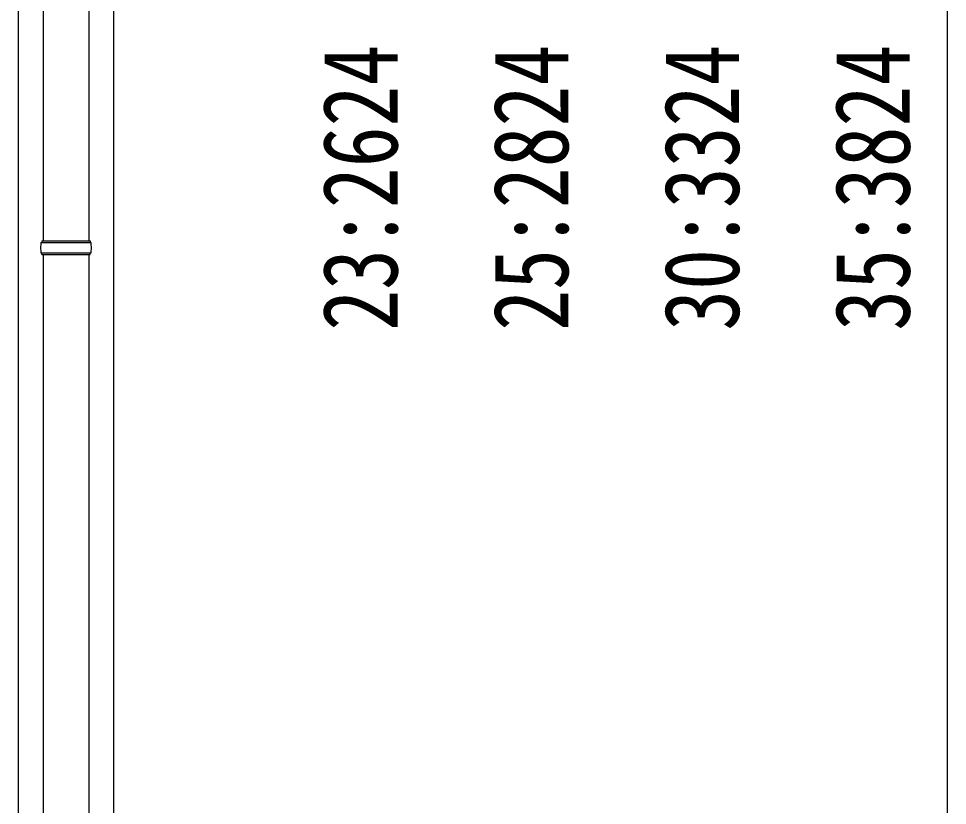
# Model space of a CAD drawing. Units: millimetres, scale not verified. Extents: x -12615 to 12615, y -8910 to 8910.
# Drawn here: x -5476 to -4252, y -4595 to -3558 of the extents above; entities that cross this region are included whole.
import ezdxf
from ezdxf.enums import TextEntityAlignment as Align

# ---------------------------------------------------------------- set-up
doc = ezdxf.new("R2010")
doc.units = ezdxf.units.MM
doc.header["$LTSCALE"] = 40
for name, color, linetype in [('0-4_YKK_13', 4, 'Continuous'), ('0-5_YKK_A1', 4, 'Continuous'), ('0-6_YKK_D', 6, 'Continuous')]:
    doc.layers.add(name, color=color, linetype=linetype)
doc.styles.add('ＭＳ ゴシック', font='')
doc.styles.get('ＭＳ ゴシック').set_extended_font_data('MS Gothic')

msp = doc.modelspace()

# ---------------------------------------------------------------- linework, layer by layer
at = {"layer": '0-4_YKK_13'}
for p, q in [((-5443.5, -2946.18), (-5443.5, -3850.68)), ((-5383.5, -2946.18), (-5383.5, -3850.68)), ((-5446.5, -3852.68), (-5380.5, -3852.68)), ((-5445.5, -3850.68), (-5381.5, -3850.68)), ((-5445.5, -3850.68), (-5445.5, -3852.68)), ((-5381.5, -3850.68), (-5381.5, -3852.68)), ((-5446.5, -3866.68), (-5380.5, -3866.68)), ((-5445.5, -3868.68), (-5445.5, -3866.68)), ((-5381.5, -3868.68), (-5381.5, -3866.68)), ((-5445.5, -3868.68), (-5381.5, -3868.68)), ((-5443.5, -3868.68), (-5443.5, -4773.18)), ((-5383.5, -3868.68), (-5383.5, -4773.18))]:
    msp.add_line(p, q, dxfattribs=at)
for centre, start, end in [((-5397.75, -3859.68), 171.82876, 180.00002), ((-5429.25, -3859.68), 359.99998, 8.17124), ((-5397.75, -3859.68), 180.00002, 188.17127), ((-5429.25, -3859.68), 351.82873, 359.99998)]:
    msp.add_arc(centre, 49.25, start, end, dxfattribs=at)
at = {"layer": '0-5_YKK_A1'}
for p, q in [((-5476, -5482.18), (-5476, -2685.18)), ((-5351, -2685.18), (-5351, -5482.18))]:
    msp.add_line(p, q, dxfattribs=at)
at = {"layer": '0-6_YKK_D'}
msp.add_line((-4251.96, -4982.18), (-4251.96, -2358.57), dxfattribs=at)

# ---------------------------------------------------------------- texts
at = {"layer": '0-6_YKK_D', "style": 'ＭＳ ゴシック', "width": 0.8}
for s, p in [('23:2624', (-4946.96, -3969.18)), ('25:2824', (-4721.96, -3969.18)), ('30:3324', (-4496.96, -3969.18)), ('35:3824', (-4271.96, -3969.18))]:
    msp.add_text(s, height=98.97, rotation=90, dxfattribs=at).set_placement(p, align=Align.BOTTOM_LEFT)

doc.saveas('drawing.dxf')
